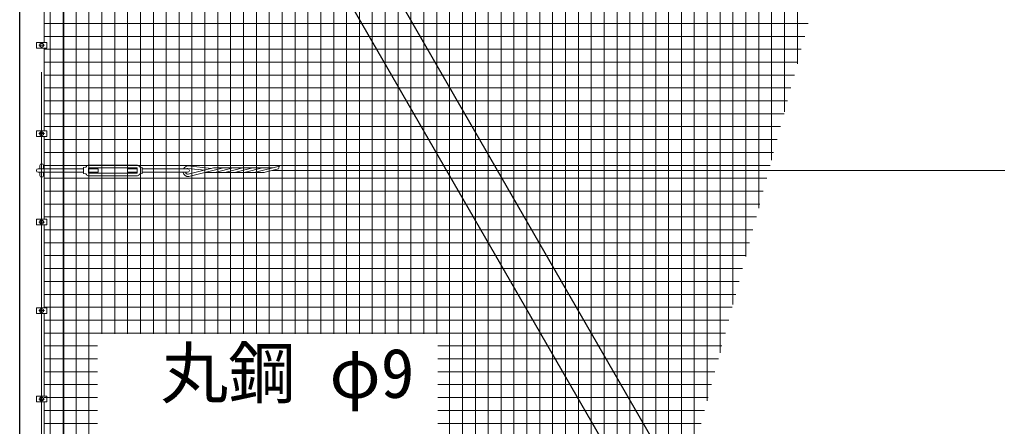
# Model space of a CAD drawing. Units: millimetres, scale not verified. Extents: x -14700 to 14700, y -10395 to 10395.
# Drawn here: x -11719 to -8398, y 1576 to 2956 of the extents above; entities that cross this region are included whole.
import ezdxf
from ezdxf.enums import TextEntityAlignment as Align

# ---------------------------------------------------------------- set-up
doc = ezdxf.new("R2010")
doc.units = ezdxf.units.MM
doc.header["$LTSCALE"] = 40
doc.linetypes.add('USER1', pattern=[50.8, 31.75, -6.35, 6.35, -6.35])
for name, color, linetype, lineweight in [('0-1_D-STR1', 1, 'Continuous', 25), ('0-2_D-BMK', 2, 'USER1', 13), ('0-3_D-STR3', 3, 'Continuous', 13), ('0-8_D-STR-TXT', 7, 'Continuous', 13), ('0-9_D-STR2', 7, 'Continuous', 13)]:
    doc.layers.add(name, color=color, linetype=linetype, lineweight=lineweight)
doc.styles.add('ＭＳ ゴシック', font='')
doc.styles.get('ＭＳ ゴシック').set_extended_font_data('MS Gothic')

msp = doc.modelspace()

# ---------------------------------------------------------------- linework, layer by layer
at = {"layer": '0-1_D-STR1'}
msp.add_line((-7888.24, -1678.45), (-11505.46, 4586.77), dxfattribs=at)
for points in [[(-11569.24, 5293.74), (-11719.24, 5293.74), (-11719.24, -2506.26), (-11569.24, -2506.26), (-11569.24, 4550.8)], [(-7888.24, -1678.45), (-7888.24, -2506.26), (-7738.24, -2506.26), (-7738.24, -1638.26), (-11425.75, 4748.7)]]:
    msp.add_lwpolyline(points, dxfattribs=at)
at = {"layer": '0-2_D-BMK'}
for p, q in [((-11644.24, -2557.26), (-11644.24, 5344.74)), ((-11654.24, 2868.74), (-11634.24, 2868.74)), ((-11654.24, 2568.74), (-11634.24, 2568.74)), ((-11654.24, 2268.74), (-11634.24, 2268.74)), ((-11654.24, 1968.74), (-11634.24, 1968.74)), ((-11654.24, 1668.74), (-11634.24, 1668.74))]:
    msp.add_line(p, q, dxfattribs=at)
at = {"layer": '0-3_D-STR3'}
for p, q in [((-11635.74, 2878.24), (-11635.74, 3159.24)), ((-11661.44, 2878.24), (-11627.04, 2878.24)), ((-11661.44, 2878.24), (-11661.44, 2859.24)), ((-11661.44, 2859.24), (-11627.04, 2859.24)), ((-11650.74, 2872.5), (-11644.24, 2876.25)), ((-11650.74, 2864.99), (-11650.74, 2872.5)), ((-11644.24, 2861.24), (-11650.74, 2864.99)), ((-11644.24, 2876.25), (-11637.74, 2872.5)), ((-11637.74, 2864.99), (-11644.24, 2861.24)), ((-11637.74, 2872.5), (-11637.74, 2864.99)), ((-11635.74, 2578.24), (-11635.74, 2859.24)), ((-11627.04, 2878.24), (-11627.04, 2859.24)), ((-11661.44, 2578.24), (-11627.04, 2578.24)), ((-11661.44, 2578.24), (-11661.44, 2559.24)), ((-11661.44, 2559.24), (-11627.04, 2559.24)), ((-11650.74, 2572.5), (-11644.24, 2576.25)), ((-11650.74, 2564.99), (-11650.74, 2572.5)), ((-11644.24, 2561.24), (-11650.74, 2564.99)), ((-11644.24, 2576.25), (-11637.74, 2572.5)), ((-11637.74, 2564.99), (-11644.24, 2561.24)), ((-11637.74, 2572.5), (-11637.74, 2564.99)), ((-11635.74, 2278.24), (-11635.74, 2559.24)), ((-11627.04, 2578.24), (-11627.04, 2559.24)), ((-11650.24, 2460.74), (-11650.24, 2449.74)), ((-11638.24, 2460.74), (-11638.24, 2449.74)), ((-11483.24, 2461.74), (-11321.24, 2461.74)), ((-11147.16, 2459.12), (-11066.84, 2450.78)), ((-10918.13, 2438.2), (-10836.31, 2458.49)), ((-11656.24, 2449.74), (-11502.24, 2449.74)), ((-11656.24, 2437.74), (-11502.24, 2437.74)), ((-11650.24, 2437.74), (-11650.24, 2426.74)), ((-11638.24, 2437.74), (-11638.24, 2426.74)), ((-11502.24, 2453.74), (-11494.44, 2455.42)), ((-11502.24, 2433.74), (-11502.24, 2453.74)), ((-11502.24, 2433.74), (-11494.44, 2432.07)), ((-11485.24, 2436.24), (-11485.24, 2451.24)), ((-11485.24, 2449.74), (-11452.24, 2449.74)), ((-11483.24, 2453.24), (-11321.24, 2453.24)), ((-11483.24, 2434.24), (-11321.24, 2434.24)), ((-11483.24, 2425.74), (-11321.24, 2425.74)), ((-11352.24, 2437.74), (-11352.24, 2449.74)), ((-11352.24, 2449.74), (-11319.24, 2449.74)), ((-11352.24, 2437.74), (-11319.24, 2437.74)), ((-11319.24, 2436.24), (-11319.24, 2451.24)), ((-11302.24, 2433.74), (-11310.04, 2432.07)), ((-11302.24, 2449.74), (-11148.24, 2449.74)), ((-11302.24, 2437.74), (-11148.24, 2437.74)), ((-11147.38, 2451.1), (-11089.7, 2445.11)), ((-11145.98, 2431.16), (-11060.32, 2452.4)), ((-11144.74, 2423.23), (-11027.08, 2452.4)), ((-10891.17, 2437.32), (-11087.89, 2437.32)), ((-10857.32, 2453.28), (-11053.09, 2453.28)), ((-11051.09, 2438.2), (-10993.84, 2452.4)), ((-11017.85, 2438.2), (-10960.6, 2452.4)), ((-10984.61, 2438.2), (-10927.36, 2452.4)), ((-10951.37, 2438.2), (-10894.12, 2452.4)), ((-10884.89, 2438.2), (-10840.21, 2449.28)), ((-10862.55, 2443.74), (1155.76, 2443.74)), ((-11661.44, 2278.24), (-11627.04, 2278.24)), ((-11661.44, 2278.24), (-11661.44, 2259.24)), ((-11661.44, 2259.24), (-11627.04, 2259.24)), ((-11650.74, 2272.5), (-11644.24, 2276.25)), ((-11650.74, 2264.99), (-11650.74, 2272.5)), ((-11644.24, 2261.24), (-11650.74, 2264.99)), ((-11644.24, 2276.25), (-11637.74, 2272.5)), ((-11637.74, 2264.99), (-11644.24, 2261.24)), ((-11637.74, 2272.5), (-11637.74, 2264.99)), ((-11635.74, 1978.24), (-11635.74, 2259.24)), ((-11627.04, 2278.24), (-11627.04, 2259.24)), ((-11661.44, 1978.24), (-11627.04, 1978.24)), ((-11661.44, 1978.24), (-11661.44, 1959.24)), ((-11650.74, 1972.5), (-11644.24, 1976.25)), ((-11650.74, 1964.99), (-11650.74, 1972.5)), ((-11644.24, 1961.24), (-11650.74, 1964.99)), ((-11644.24, 1976.25), (-11637.74, 1972.5)), ((-11637.74, 1964.99), (-11644.24, 1961.24)), ((-11637.74, 1972.5), (-11637.74, 1964.99)), ((-11627.04, 1978.24), (-11627.04, 1959.24)), ((-11661.44, 1959.24), (-11627.04, 1959.24)), ((-11635.74, 1678.24), (-11635.74, 1959.24)), ((-11661.44, 1678.24), (-11627.04, 1678.24)), ((-11661.44, 1678.24), (-11661.44, 1659.24)), ((-11650.74, 1672.5), (-11644.24, 1676.25)), ((-11650.74, 1664.99), (-11650.74, 1672.5)), ((-11644.24, 1661.24), (-11650.74, 1664.99)), ((-11644.24, 1676.25), (-11637.74, 1672.5)), ((-11637.74, 1664.99), (-11644.24, 1661.24)), ((-11637.74, 1672.5), (-11637.74, 1664.99)), ((-11627.04, 1678.24), (-11627.04, 1659.24)), ((-11661.44, 1659.24), (-11627.04, 1659.24)), ((-11635.74, 1378.24), (-11635.74, 1659.24))]:
    msp.add_line(p, q, dxfattribs=at)
for points in [[(-11485.24, 2437.74), (-11452.24, 2437.74), (-11452.24, 2449.74)], [(-11302.24, 2433.74), (-11302.24, 2453.74), (-11310.04, 2455.42)]]:
    msp.add_lwpolyline(points, dxfattribs=at)
for centre in [(-11644.24, 2868.74), (-11644.24, 2568.74), (-11644.24, 2268.74), (-11644.24, 1968.74), (-11644.24, 1668.74)]:
    msp.add_circle(centre, 6.25, dxfattribs=at)
for centre, radius, start, end in [((-11644.24, 2460.74), 6, 0, 180), ((-11483.24, 2451.24), 10.5, 90, 146.11888), ((-11321.24, 2451.24), 10.5, 33.88112, 90), ((-11146.36, 2441.15), 18, 92.82496, 151.48944), ((-10903.58, 2481.54), 71.11, 333.02173, 341.08588), ((-11656.24, 2443.74), 6, 90, 270), ((-11644.24, 2426.74), 6, 180, 0), ((-11495.28, 2459.33), 4, 282.09925, 326.11888), ((-11495.28, 2428.16), 4, 33.88112, 77.90075), ((-11483.24, 2436.24), 10.5, 213.88112, 270), ((-11483.24, 2451.24), 2, 90, 180), ((-11483.24, 2436.24), 2, 180, 270), ((-11321.24, 2451.24), 2, 0, 90), ((-11321.24, 2436.24), 2, 270, 0), ((-11321.24, 2436.24), 10.5, 270, 326.11888), ((-11309.2, 2459.33), 4, 213.88112, 257.90075), ((-11309.2, 2428.16), 4, 102.09925, 146.11888), ((-11146.36, 2441.15), 18, 191.63319, 275.17572), ((-11146.36, 2441.15), 10, 199.92759, 272.18972), ((-11146.36, 2441.15), 10, 95.82544, 120.77566), ((-11148.24, 2443.74), 6, 270, 90), ((-11053.09, 2423.28), 30, 90, 103.92636), ((-11058.31, 2467.32), 30, 270, 283.92645), ((-11019.86, 2423.28), 30, 90, 103.92636), ((-11025.07, 2467.32), 30, 270, 283.92645), ((-10986.62, 2423.28), 30, 90, 103.92636), ((-10991.83, 2467.32), 30, 270, 283.92645), ((-10953.38, 2423.28), 30, 90, 103.92636), ((-10958.59, 2467.32), 30, 270, 283.92645), ((-10920.14, 2423.28), 30, 90, 103.92636), ((-10925.35, 2467.32), 30, 270, 283.92645), ((-10886.9, 2423.28), 30, 90, 103.92636), ((-10892.11, 2467.32), 30, 270, 283.92645)]:
    msp.add_arc(centre, radius, start, end, dxfattribs=at)
at = {"layer": '0-9_D-STR2'}
for p, q in [((-11614.81, -306.26), (-11614.81, 5193.74)), ((-11571.06, -306.26), (-11571.06, 5193.74)), ((-11527.31, -306.26), (-11527.31, 5193.74)), ((-11483.56, -306.26), (-11483.56, 5193.74)), ((-11439.81, 1890.11), (-11439.81, 5193.74)), ((-11396.06, 1890.11), (-11396.06, 5193.74)), ((-11352.31, 1890.11), (-11352.31, 5193.74)), ((-11308.56, 1890.11), (-11308.56, 5193.74)), ((-11264.81, 1890.11), (-11264.81, 5193.74)), ((-11221.06, 1890.11), (-11221.06, 5193.74)), ((-11177.31, 1890.11), (-11177.31, 5193.74)), ((-11133.56, 1890.11), (-11133.56, 5193.74)), ((-11089.81, 1890.11), (-11089.81, 5193.74)), ((-11046.06, 1890.11), (-11046.06, 5193.74)), ((-11002.31, 1890.11), (-11002.31, 5193.74)), ((-10958.56, 1890.11), (-10958.56, 5193.74)), ((-10914.81, 1890.11), (-10914.81, 5193.74)), ((-10871.06, 1890.11), (-10871.06, 5193.74)), ((-10827.31, 1890.11), (-10827.31, 5193.74)), ((-10783.56, 1890.11), (-10783.56, 5193.74)), ((-10739.81, 1890.11), (-10739.81, 5193.74)), ((-10696.06, 1890.11), (-10696.06, 5193.74)), ((-10652.31, 1890.11), (-10652.31, 5193.74)), ((-10608.56, 1890.11), (-10608.56, 5193.74)), ((-10564.81, 1890.11), (-10564.81, 5193.74)), ((-10521.06, 1890.11), (-10521.06, 5193.74)), ((-10477.31, 1890.11), (-10477.31, 5193.74)), ((-10433.56, 1890.11), (-10433.56, 5193.74)), ((-10389.81, 1890.11), (-10389.81, 5193.74)), ((-10346.06, 1890.11), (-10346.06, 5193.74)), ((-10302.31, 1890.11), (-10302.31, 5193.74)), ((-10258.56, -306.26), (-10258.56, 5193.74)), ((-10214.81, -306.26), (-10214.81, 5193.74)), ((-10171.06, -306.26), (-10171.06, 5193.74)), ((-10127.31, -306.26), (-10127.31, 5193.74)), ((-10083.56, -306.26), (-10083.56, 5193.74)), ((-10039.81, -306.26), (-10039.81, 5193.74)), ((-9996.06, -306.26), (-9996.06, 5193.74)), ((-9952.31, -306.26), (-9952.31, 5193.74)), ((-9908.56, -296.81), (-9908.56, 5193.74)), ((-9864.81, -133.53), (-9864.81, 5193.74)), ((-9821.06, 29.75), (-9821.06, 5193.74)), ((-9777.31, 193.02), (-9777.31, 5193.74)), ((-9733.56, 356.3), (-9733.56, 5193.74)), ((-9689.81, 519.58), (-9689.81, 5193.74)), ((-9646.06, 682.86), (-9646.06, 5193.74)), ((-9602.31, 846.13), (-9602.31, 5193.74)), ((-9558.56, 1009.41), (-9558.56, 5193.74)), ((-9514.81, 1172.69), (-9514.81, 5193.74)), ((-9471.06, 1335.97), (-9471.06, 5193.74)), ((-9427.31, 1499.24), (-9427.31, 5193.74)), ((-9383.56, 1662.52), (-9383.56, 5193.74)), ((-9339.81, 1825.8), (-9339.81, 5193.74)), ((-9296.06, 1989.07), (-9296.06, 5193.74)), ((-9252.31, 2152.35), (-9252.31, 5193.74)), ((-9208.56, 2315.63), (-9208.56, 5193.74)), ((-9164.81, 2478.91), (-9164.81, 5193.74)), ((-9121.06, 2642.18), (-9121.06, 5193.74)), ((-9077.31, 2805.46), (-9077.31, 5193.74)), ((-11635.74, 2942.47), (-9040.6, 2942.47)), ((-11635.74, 2898.72), (-9052.32, 2898.72)), ((-11635.74, 2854.97), (-9064.05, 2854.97)), ((-11635.74, 2811.22), (-9075.77, 2811.22)), ((-11635.74, 2767.47), (-9087.49, 2767.47)), ((-11635.74, 2723.72), (-9099.21, 2723.72)), ((-11635.74, 2679.97), (-9110.94, 2679.97)), ((-11635.74, 2636.22), (-9122.66, 2636.22)), ((-11635.74, 2592.47), (-9134.38, 2592.47)), ((-11635.74, 2548.72), (-9146.1, 2548.72)), ((-11635.74, 2504.97), (-9157.83, 2504.97)), ((-11635.74, 2461.22), (-9169.55, 2461.22)), ((-11635.74, 2417.47), (-9181.27, 2417.47)), ((-11635.74, 2373.72), (-9193, 2373.72)), ((-11635.74, 2329.97), (-9204.72, 2329.97)), ((-11635.74, 2286.22), (-9216.44, 2286.22)), ((-11635.74, 2242.47), (-9228.16, 2242.47)), ((-11635.74, 2198.72), (-9239.89, 2198.72)), ((-11635.74, 2154.97), (-9251.61, 2154.97)), ((-11635.74, 2111.22), (-9263.33, 2111.22)), ((-11635.74, 2067.47), (-9275.06, 2067.47)), ((-11635.74, 2023.72), (-9286.78, 2023.72)), ((-11635.74, 1979.97), (-9298.5, 1979.97)), ((-11635.74, 1936.22), (-9310.22, 1936.22)), ((-11635.74, 1892.47), (-9321.95, 1892.47)), ((-11635.74, 1848.72), (-11454.41, 1848.72)), ((-10298.7, 1848.72), (-9333.67, 1848.72)), ((-11635.74, 1804.97), (-11454.41, 1804.97)), ((-10298.7, 1804.97), (-9345.39, 1804.97)), ((-11635.74, 1761.22), (-11454.41, 1761.22)), ((-10298.7, 1761.22), (-9357.11, 1761.22)), ((-11635.74, 1717.47), (-11454.41, 1717.47)), ((-10298.7, 1717.47), (-9368.84, 1717.47)), ((-11635.74, 1673.72), (-11454.41, 1673.72)), ((-10298.7, 1673.72), (-9380.56, 1673.72)), ((-11635.74, 1629.97), (-11454.41, 1629.97)), ((-10298.7, 1629.97), (-9392.28, 1629.97)), ((-11635.74, 1586.22), (-11454.41, 1586.22)), ((-10298.7, 1586.22), (-9404.01, 1586.22))]:
    msp.add_line(p, q, dxfattribs=at)

# ---------------------------------------------------------------- texts
at = {"layer": '0-8_D-STR-TXT', "style": 'ＭＳ ゴシック'}
msp.add_text('丸鋼 φ9', height=168.3, dxfattribs=at).set_placement((-11240.18, 1621.92), align=Align.BOTTOM_LEFT)

doc.saveas('drawing.dxf')
